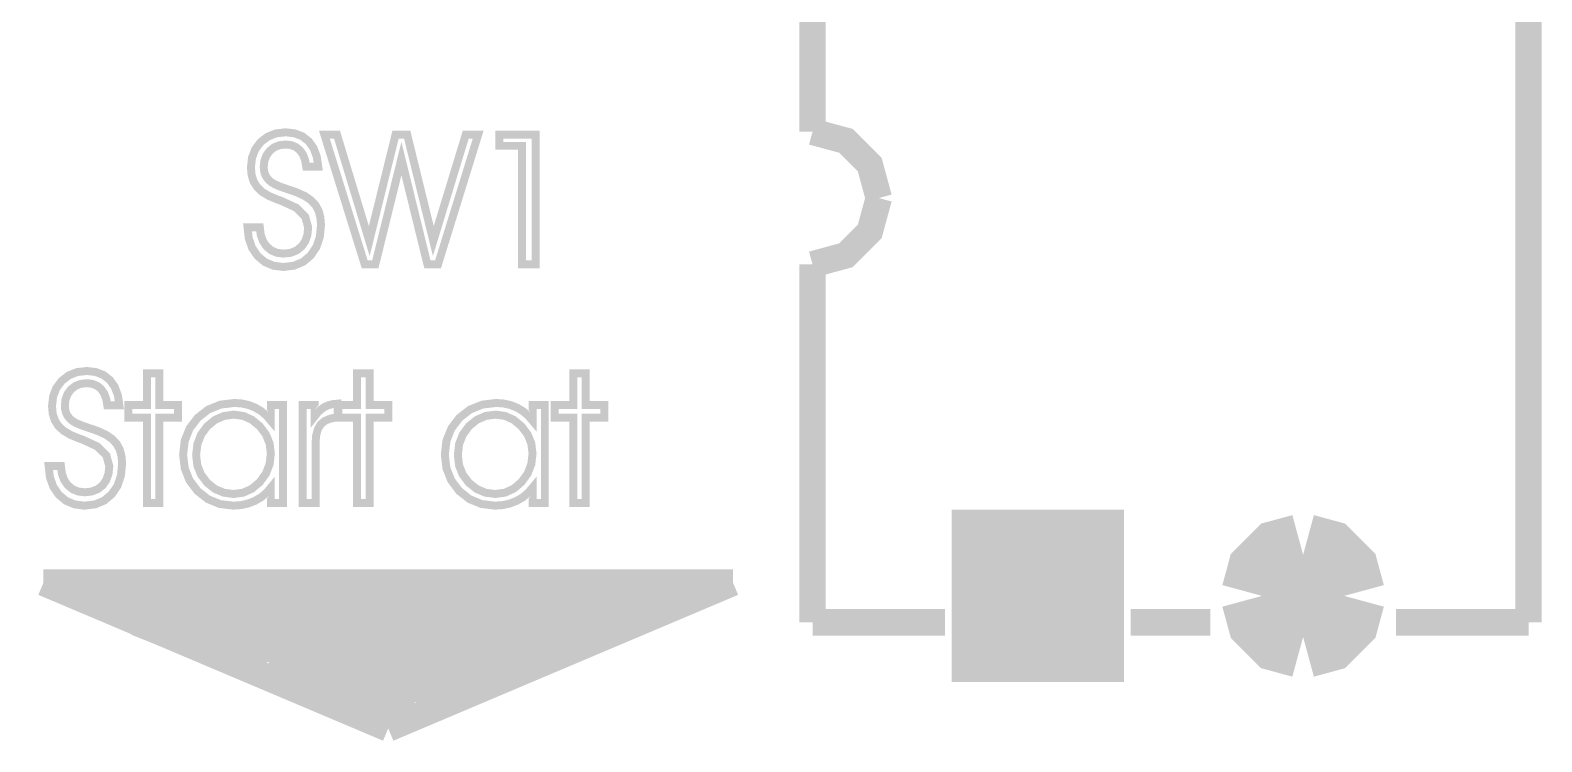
# Model space of a CAD drawing. Extents: x -1.96 to 2.19, y -1.6 to 2.11.
# Drawn here: x 0.142 to 0.712, y -1.022 to -0.753 of the extents above; entities that cross this region are included whole.
import ezdxf

# ---------------------------------------------------------------- set-up
doc = ezdxf.new("R2010")
doc.units = 0
doc.header["$LTSCALE"] = 0.000394
doc.layers.add('ML', color=7, linetype='CONTINUOUS')
doc.layers.add('TO', color=7, linetype='CONTINUOUS')

msp = doc.modelspace()

# ---------------------------------------------------------------- linework, layer by layer
at = {"layer": 'ML', "color": 7, "linetype": 'CONTINUOUS'}
for points, const_width in [([(0.552567, -0.997524), (0.552567, -0.935524), (0.490567, -0.935524), (0.490567, -0.997524), (0.552567, -0.997524)], 0.003), ([(0.621571, -0.951024), (0.61376, -0.953144), (0.608196, -0.958709), (0.606075, -0.96652)], 0.031), ([(0.621571, -0.951024), (0.61376, -0.953144), (0.608196, -0.958709), (0.606075, -0.96652)], 0.031), ([(0.637067, -0.96652), (0.634946, -0.958709), (0.629382, -0.953144), (0.621571, -0.951024)], 0.031), ([(0.637067, -0.96652), (0.634946, -0.958709), (0.629382, -0.953144), (0.621571, -0.951024)], 0.031), ([(0.606071, -0.96652), (0.608193, -0.974332), (0.613759, -0.979898), (0.621571, -0.98202)], 0.031), ([(0.606071, -0.96652), (0.608193, -0.974332), (0.613759, -0.979898), (0.621571, -0.98202)], 0.031), ([(0.621571, -0.98202), (0.629383, -0.979898), (0.634949, -0.974332), (0.637071, -0.96652)], 0.031), ([(0.621571, -0.98202), (0.629383, -0.979898), (0.634949, -0.974332), (0.637071, -0.96652)], 0.031)]:
    msp.add_lwpolyline(points, dxfattribs=dict(at, const_width=const_width))
at = {"layer": 'ML', "color": 7}
msp.add_solid([(0.552567, -0.997524), (0.552567, -0.935524), (0.490567, -0.997524), (0.490567, -0.935524)], dxfattribs=at)
at = {"layer": 'TO', "color": 7, "linetype": 'CONTINUOUS'}
for points, const_width in [([(0.436567, -0.791524), (0.436567, -0.656524)], 0.01), ([(0.706567, -0.976524), (0.706567, -0.656524)], 0.01), ([(0.461567, -0.81652), (0.458146, -0.80392), (0.44917, -0.794945), (0.436571, -0.791524)], 0.01), ([(0.461567, -0.81652), (0.458146, -0.80392), (0.44917, -0.794945), (0.436571, -0.791524)], 0.01), ([(0.223512, -0.827555), (0.228142, -0.827555), (0.228489, -0.830375), (0.229346, -0.832782), (0.230709, -0.834776), (0.232506, -0.836273), (0.234638, -0.83717), (0.237106, -0.837469), (0.239754, -0.837171), (0.242013, -0.83628), (0.243882, -0.834799), (0.245267, -0.832809), (0.2461, -0.830393), (0.246378, -0.827555), (0.245236, -0.823487), (0.24181, -0.820137), (0.236098, -0.817512), (0.235605, -0.817348), (0.235203, -0.817217), (0.234894, -0.817114), (0.231643, -0.815767), (0.229064, -0.814205), (0.227157, -0.812425), (0.225839, -0.810341), (0.225047, -0.807873), (0.224783, -0.80502), (0.225189, -0.801359), (0.226404, -0.79817), (0.228429, -0.795449), (0.231096, -0.793377), (0.234236, -0.792137), (0.23785, -0.791724), (0.241267, -0.792102), (0.244178, -0.793233), (0.246587, -0.795114), (0.248415, -0.797682), (0.249613, -0.800863), (0.250173, -0.804654), (0.245634, -0.804654), (0.245207, -0.802187), (0.244411, -0.800132), (0.243252, -0.798484), (0.241757, -0.797281), (0.239957, -0.796559), (0.23785, -0.796319), (0.235578, -0.796583), (0.233601, -0.797374), (0.231925, -0.798693), (0.230646, -0.800411), (0.229878, -0.802422), (0.229622, -0.80472), (0.229698, -0.805936), (0.229927, -0.807037), (0.230307, -0.808024), (0.230858, -0.808925), (0.231592, -0.809773), (0.232508, -0.810567), (0.233855, -0.811354), (0.235826, -0.812202), (0.238425, -0.81311), (0.239965, -0.813616), (0.24124, -0.814055), (0.242252, -0.814429), (0.245134, -0.815772), (0.247423, -0.817343), (0.249118, -0.819142), (0.250283, -0.821255), (0.250983, -0.823769), (0.251217, -0.826685), (0.250785, -0.831123), (0.249493, -0.834948), (0.247343, -0.838157), (0.244472, -0.840573), (0.241041, -0.842019), (0.237047, -0.8425), (0.233311, -0.842042), (0.230075, -0.84067), (0.227339, -0.838386), (0.225257, -0.835356), (0.223982, -0.831745), (0.223512, -0.827555)], 0.003), ([(0.223512, -0.827555), (0.228142, -0.827555), (0.228489, -0.830375), (0.229346, -0.832782), (0.230709, -0.834776), (0.232506, -0.836273), (0.234638, -0.83717), (0.237106, -0.837469), (0.239754, -0.837171), (0.242013, -0.83628), (0.243882, -0.834799), (0.245267, -0.832809), (0.2461, -0.830393), (0.246378, -0.827555), (0.245236, -0.823487), (0.24181, -0.820137), (0.236098, -0.817512), (0.235605, -0.817348), (0.235203, -0.817217), (0.234894, -0.817114), (0.231643, -0.815767), (0.229064, -0.814205), (0.227157, -0.812425), (0.225839, -0.810341), (0.225047, -0.807873), (0.224783, -0.80502), (0.225189, -0.801359), (0.226404, -0.79817), (0.228429, -0.795449), (0.231096, -0.793377), (0.234236, -0.792137), (0.23785, -0.791724), (0.241267, -0.792102), (0.244178, -0.793233), (0.246587, -0.795114), (0.248415, -0.797682), (0.249613, -0.800863), (0.250173, -0.804654), (0.245634, -0.804654), (0.245207, -0.802187), (0.244411, -0.800132), (0.243252, -0.798484), (0.241757, -0.797281), (0.239957, -0.796559), (0.23785, -0.796319), (0.235578, -0.796583), (0.233601, -0.797374), (0.231925, -0.798693), (0.230646, -0.800411), (0.229878, -0.802422), (0.229622, -0.80472), (0.229698, -0.805936), (0.229927, -0.807037), (0.230307, -0.808024), (0.230858, -0.808925), (0.231592, -0.809773), (0.232508, -0.810567), (0.233855, -0.811354), (0.235826, -0.812202), (0.238425, -0.81311), (0.239965, -0.813616), (0.24124, -0.814055), (0.242252, -0.814429), (0.245134, -0.815772), (0.247423, -0.817343), (0.249118, -0.819142), (0.250283, -0.821255), (0.250983, -0.823769), (0.251217, -0.826685), (0.250785, -0.831123), (0.249493, -0.834948), (0.247343, -0.838157), (0.244472, -0.840573), (0.241041, -0.842019), (0.237047, -0.8425), (0.233311, -0.842042), (0.230075, -0.84067), (0.227339, -0.838386), (0.225257, -0.835356), (0.223982, -0.831745), (0.223512, -0.827555)], 0.003), ([(0.283724, -0.79263), (0.293571, -0.832724), (0.305791, -0.79263), (0.310488, -0.79263), (0.295346, -0.841528), (0.291346, -0.841528), (0.281535, -0.801626), (0.271701, -0.841528), (0.267701, -0.841528), (0.252488, -0.79263), (0.257256, -0.79263), (0.269417, -0.832724), (0.279323, -0.79263), (0.283724, -0.79263)], 0.003), ([(0.283724, -0.79263), (0.293571, -0.832724), (0.305791, -0.79263), (0.310488, -0.79263), (0.295346, -0.841528), (0.291346, -0.841528), (0.281535, -0.801626), (0.271701, -0.841528), (0.267701, -0.841528), (0.252488, -0.79263), (0.257256, -0.79263), (0.269417, -0.832724), (0.279323, -0.79263), (0.283724, -0.79263)], 0.003), ([(0.332142, -0.841528), (0.327039, -0.841528), (0.327039, -0.796823), (0.318512, -0.796823), (0.318512, -0.79263), (0.332142, -0.79263), (0.332142, -0.841528)], 0.003), ([(0.332142, -0.841528), (0.327039, -0.841528), (0.327039, -0.796823), (0.318512, -0.796823), (0.318512, -0.79263), (0.332142, -0.79263), (0.332142, -0.841528)], 0.003), ([(0.436571, -0.841516), (0.44917, -0.838095), (0.458146, -0.829119), (0.461567, -0.81652)], 0.01), ([(0.436571, -0.841516), (0.44917, -0.838095), (0.458146, -0.829119), (0.461567, -0.81652)], 0.01), ([(0.436567, -0.976524), (0.436567, -0.841524)], 0.01), ([(0.148512, -0.917555), (0.153142, -0.917555), (0.153489, -0.920375), (0.154346, -0.922782), (0.155709, -0.924776), (0.157506, -0.926273), (0.159638, -0.92717), (0.162106, -0.927469), (0.164754, -0.927171), (0.167013, -0.92628), (0.168882, -0.924799), (0.170267, -0.922809), (0.1711, -0.920393), (0.171378, -0.917555), (0.170236, -0.913487), (0.16681, -0.910137), (0.161098, -0.907512), (0.160605, -0.907348), (0.160203, -0.907217), (0.159894, -0.907114), (0.156643, -0.905767), (0.154064, -0.904205), (0.152157, -0.902425), (0.150839, -0.900341), (0.150047, -0.897873), (0.149783, -0.89502), (0.150189, -0.891359), (0.151404, -0.88817), (0.153429, -0.885449), (0.156096, -0.883377), (0.159236, -0.882137), (0.16285, -0.881724), (0.166267, -0.882102), (0.169178, -0.883233), (0.171587, -0.885114), (0.173415, -0.887682), (0.174613, -0.890863), (0.175173, -0.894654), (0.170634, -0.894654), (0.170207, -0.892187), (0.169411, -0.890132), (0.168252, -0.888484), (0.166757, -0.887281), (0.164957, -0.886559), (0.16285, -0.886319), (0.160578, -0.886583), (0.158601, -0.887374), (0.156925, -0.888693), (0.155646, -0.890411), (0.154878, -0.892422), (0.154622, -0.89472), (0.154698, -0.895936), (0.154927, -0.897037), (0.155307, -0.898024), (0.155858, -0.898925), (0.156592, -0.899773), (0.157508, -0.900567), (0.158855, -0.901354), (0.160826, -0.902202), (0.163425, -0.90311), (0.164965, -0.903616), (0.16624, -0.904055), (0.167252, -0.904429), (0.170134, -0.905772), (0.172423, -0.907343), (0.174118, -0.909142), (0.175283, -0.911255), (0.175983, -0.913769), (0.176217, -0.916685), (0.175785, -0.921123), (0.174493, -0.924948), (0.172343, -0.928157), (0.169472, -0.930573), (0.166041, -0.932019), (0.162047, -0.9325), (0.158311, -0.932042), (0.155075, -0.93067), (0.152339, -0.928386), (0.150257, -0.925356), (0.148982, -0.921745), (0.148512, -0.917555)], 0.003), ([(0.148512, -0.917555), (0.153142, -0.917555), (0.153489, -0.920375), (0.154346, -0.922782), (0.155709, -0.924776), (0.157506, -0.926273), (0.159638, -0.92717), (0.162106, -0.927469), (0.164754, -0.927171), (0.167013, -0.92628), (0.168882, -0.924799), (0.170267, -0.922809), (0.1711, -0.920393), (0.171378, -0.917555), (0.170236, -0.913487), (0.16681, -0.910137), (0.161098, -0.907512), (0.160605, -0.907348), (0.160203, -0.907217), (0.159894, -0.907114), (0.156643, -0.905767), (0.154064, -0.904205), (0.152157, -0.902425), (0.150839, -0.900341), (0.150047, -0.897873), (0.149783, -0.89502), (0.150189, -0.891359), (0.151404, -0.88817), (0.153429, -0.885449), (0.156096, -0.883377), (0.159236, -0.882137), (0.16285, -0.881724), (0.166267, -0.882102), (0.169178, -0.883233), (0.171587, -0.885114), (0.173415, -0.887682), (0.174613, -0.890863), (0.175173, -0.894654), (0.170634, -0.894654), (0.170207, -0.892187), (0.169411, -0.890132), (0.168252, -0.888484), (0.166757, -0.887281), (0.164957, -0.886559), (0.16285, -0.886319), (0.160578, -0.886583), (0.158601, -0.887374), (0.156925, -0.888693), (0.155646, -0.890411), (0.154878, -0.892422), (0.154622, -0.89472), (0.154698, -0.895936), (0.154927, -0.897037), (0.155307, -0.898024), (0.155858, -0.898925), (0.156592, -0.899773), (0.157508, -0.900567), (0.158855, -0.901354), (0.160826, -0.902202), (0.163425, -0.90311), (0.164965, -0.903616), (0.16624, -0.904055), (0.167252, -0.904429), (0.170134, -0.905772), (0.172423, -0.907343), (0.174118, -0.909142), (0.175283, -0.911255), (0.175983, -0.913769), (0.176217, -0.916685), (0.175785, -0.921123), (0.174493, -0.924948), (0.172343, -0.928157), (0.169472, -0.930573), (0.166041, -0.932019), (0.162047, -0.9325), (0.158311, -0.932042), (0.155075, -0.93067), (0.152339, -0.928386), (0.150257, -0.925356), (0.148982, -0.921745), (0.148512, -0.917555)], 0.003), ([(0.185547, -0.931528), (0.185547, -0.89935), (0.178531, -0.89935), (0.178531, -0.894583), (0.185547, -0.894583), (0.185547, -0.88263), (0.19028, -0.88263), (0.19028, -0.894583), (0.197295, -0.894583), (0.197295, -0.89935), (0.19028, -0.89935), (0.19028, -0.931528), (0.185547, -0.931528)], 0.003), ([(0.185547, -0.931528), (0.185547, -0.89935), (0.178531, -0.89935), (0.178531, -0.894583), (0.185547, -0.894583), (0.185547, -0.88263), (0.19028, -0.88263), (0.19028, -0.894583), (0.197295, -0.894583), (0.197295, -0.89935), (0.19028, -0.89935), (0.19028, -0.931528), (0.185547, -0.931528)], 0.003), ([(0.264835, -0.931528), (0.264835, -0.89935), (0.257819, -0.89935), (0.257819, -0.894583), (0.264835, -0.894583), (0.264835, -0.88263), (0.269567, -0.88263), (0.269567, -0.894583), (0.276583, -0.894583), (0.276583, -0.89935), (0.269567, -0.89935), (0.269567, -0.931528), (0.264835, -0.931528)], 0.003), ([(0.264835, -0.931528), (0.264835, -0.89935), (0.257819, -0.89935), (0.257819, -0.894583), (0.264835, -0.894583), (0.264835, -0.88263), (0.269567, -0.88263), (0.269567, -0.894583), (0.276583, -0.894583), (0.276583, -0.89935), (0.269567, -0.89935), (0.269567, -0.931528), (0.264835, -0.931528)], 0.003), ([(0.346335, -0.931528), (0.346335, -0.89935), (0.339319, -0.89935), (0.339319, -0.894583), (0.346335, -0.894583), (0.346335, -0.88263), (0.351067, -0.88263), (0.351067, -0.894583), (0.358083, -0.894583), (0.358083, -0.89935), (0.351067, -0.89935), (0.351067, -0.931528), (0.346335, -0.931528)], 0.003), ([(0.346335, -0.931528), (0.346335, -0.89935), (0.339319, -0.89935), (0.339319, -0.894583), (0.346335, -0.894583), (0.346335, -0.88263), (0.351067, -0.88263), (0.351067, -0.894583), (0.358083, -0.894583), (0.358083, -0.89935), (0.351067, -0.89935), (0.351067, -0.931528), (0.346335, -0.931528)], 0.003), ([(0.232303, -0.925681), (0.230652, -0.927658), (0.228654, -0.929326), (0.226307, -0.930689), (0.223722, -0.931694), (0.221005, -0.932298), (0.218157, -0.9325), (0.213047, -0.931882), (0.208536, -0.930029), (0.20463, -0.926941), (0.201623, -0.922949), (0.199821, -0.918375), (0.19922, -0.91322), (0.199836, -0.907998), (0.201679, -0.903376), (0.204748, -0.89935), (0.208736, -0.896256), (0.213344, -0.894399), (0.218571, -0.89378), (0.221334, -0.893971), (0.223938, -0.894548), (0.226386, -0.895512), (0.228626, -0.896837), (0.230598, -0.8985), (0.232303, -0.9005), (0.232303, -0.894583), (0.236933, -0.894583), (0.236933, -0.931528), (0.232303, -0.931528), (0.232303, -0.925681)], 0.003), ([(0.232303, -0.925681), (0.230652, -0.927658), (0.228654, -0.929326), (0.226307, -0.930689), (0.223722, -0.931694), (0.221005, -0.932298), (0.218157, -0.9325), (0.213047, -0.931882), (0.208536, -0.930029), (0.20463, -0.926941), (0.201623, -0.922949), (0.199821, -0.918375), (0.19922, -0.91322), (0.199836, -0.907998), (0.201679, -0.903376), (0.204748, -0.89935), (0.208736, -0.896256), (0.213344, -0.894399), (0.218571, -0.89378), (0.221334, -0.893971), (0.223938, -0.894548), (0.226386, -0.895512), (0.228626, -0.896837), (0.230598, -0.8985), (0.232303, -0.9005), (0.232303, -0.894583), (0.236933, -0.894583), (0.236933, -0.931528), (0.232303, -0.931528), (0.232303, -0.925681)], 0.003), ([(0.249154, -0.931528), (0.24435, -0.931528), (0.24435, -0.894583), (0.248823, -0.894583), (0.248823, -0.898846), (0.250018, -0.897356), (0.251287, -0.896158), (0.252626, -0.895248), (0.254087, -0.89461), (0.255695, -0.894209), (0.257453, -0.894043), (0.257488, -0.899181), (0.25479, -0.899654), (0.252657, -0.900545), (0.251091, -0.90185), (0.250013, -0.903677), (0.249368, -0.906134), (0.249154, -0.90922), (0.249154, -0.931528)], 0.003), ([(0.249154, -0.931528), (0.24435, -0.931528), (0.24435, -0.894583), (0.248823, -0.894583), (0.248823, -0.898846), (0.250018, -0.897356), (0.251287, -0.896158), (0.252626, -0.895248), (0.254087, -0.89461), (0.255695, -0.894209), (0.257453, -0.894043), (0.257488, -0.899181), (0.25479, -0.899654), (0.252657, -0.900545), (0.251091, -0.90185), (0.250013, -0.903677), (0.249368, -0.906134), (0.249154, -0.90922), (0.249154, -0.931528)], 0.003), ([(0.330996, -0.925681), (0.329344, -0.927658), (0.327347, -0.929326), (0.325, -0.930689), (0.322415, -0.931694), (0.319698, -0.932298), (0.31685, -0.9325), (0.31174, -0.931882), (0.307229, -0.930029), (0.303323, -0.926941), (0.300316, -0.922949), (0.298514, -0.918375), (0.297913, -0.91322), (0.298528, -0.907998), (0.300372, -0.903376), (0.303441, -0.89935), (0.307429, -0.896256), (0.312037, -0.894399), (0.317264, -0.89378), (0.320027, -0.893971), (0.322631, -0.894548), (0.325079, -0.895512), (0.327319, -0.896837), (0.329291, -0.8985), (0.330996, -0.9005), (0.330996, -0.894583), (0.335626, -0.894583), (0.335626, -0.931528), (0.330996, -0.931528), (0.330996, -0.925681)], 0.003), ([(0.330996, -0.925681), (0.329344, -0.927658), (0.327347, -0.929326), (0.325, -0.930689), (0.322415, -0.931694), (0.319698, -0.932298), (0.31685, -0.9325), (0.31174, -0.931882), (0.307229, -0.930029), (0.303323, -0.926941), (0.300316, -0.922949), (0.298514, -0.918375), (0.297913, -0.91322), (0.298528, -0.907998), (0.300372, -0.903376), (0.303441, -0.89935), (0.307429, -0.896256), (0.312037, -0.894399), (0.317264, -0.89378), (0.320027, -0.893971), (0.322631, -0.894548), (0.325079, -0.895512), (0.327319, -0.896837), (0.329291, -0.8985), (0.330996, -0.9005), (0.330996, -0.894583), (0.335626, -0.894583), (0.335626, -0.931528), (0.330996, -0.931528), (0.330996, -0.925681)], 0.003), ([(0.232303, -0.912819), (0.231837, -0.909068), (0.230438, -0.90565), (0.228106, -0.902563), (0.225166, -0.900127), (0.22194, -0.898667), (0.218433, -0.898181), (0.214666, -0.898667), (0.211293, -0.900127), (0.208311, -0.902563), (0.205989, -0.905718), (0.204592, -0.90934), (0.204126, -0.913429), (0.204589, -0.917329), (0.205977, -0.920802), (0.208287, -0.923846), (0.211249, -0.926207), (0.214585, -0.927625), (0.218295, -0.928098), (0.221894, -0.927602), (0.22517, -0.92611), (0.228118, -0.923618), (0.230442, -0.920424), (0.231838, -0.916824), (0.232303, -0.912819)], 0.003), ([(0.232303, -0.912819), (0.231837, -0.909068), (0.230438, -0.90565), (0.228106, -0.902563), (0.225166, -0.900127), (0.22194, -0.898667), (0.218433, -0.898181), (0.214666, -0.898667), (0.211293, -0.900127), (0.208311, -0.902563), (0.205989, -0.905718), (0.204592, -0.90934), (0.204126, -0.913429), (0.204589, -0.917329), (0.205977, -0.920802), (0.208287, -0.923846), (0.211249, -0.926207), (0.214585, -0.927625), (0.218295, -0.928098), (0.221894, -0.927602), (0.22517, -0.92611), (0.228118, -0.923618), (0.230442, -0.920424), (0.231838, -0.916824), (0.232303, -0.912819)], 0.003), ([(0.330996, -0.912819), (0.33053, -0.909068), (0.329131, -0.90565), (0.326799, -0.902563), (0.323859, -0.900127), (0.320633, -0.898667), (0.317126, -0.898181), (0.313359, -0.898667), (0.309986, -0.900127), (0.307004, -0.902563), (0.304682, -0.905718), (0.303285, -0.90934), (0.302819, -0.913429), (0.303282, -0.917329), (0.30467, -0.920802), (0.30698, -0.923846), (0.309942, -0.926207), (0.313278, -0.927625), (0.316988, -0.928098), (0.320587, -0.927602), (0.323863, -0.92611), (0.326811, -0.923618), (0.329135, -0.920424), (0.33053, -0.916824), (0.330996, -0.912819)], 0.003), ([(0.330996, -0.912819), (0.33053, -0.909068), (0.329131, -0.90565), (0.326799, -0.902563), (0.323859, -0.900127), (0.320633, -0.898667), (0.317126, -0.898181), (0.313359, -0.898667), (0.309986, -0.900127), (0.307004, -0.902563), (0.304682, -0.905718), (0.303285, -0.90934), (0.302819, -0.913429), (0.303282, -0.917329), (0.30467, -0.920802), (0.30698, -0.923846), (0.309942, -0.926207), (0.313278, -0.927625), (0.316988, -0.928098), (0.320587, -0.927602), (0.323863, -0.92611), (0.326811, -0.923618), (0.329135, -0.920424), (0.33053, -0.916824), (0.330996, -0.912819)], 0.003), ([(0.146567, -0.961524), (0.276567, -1.016524)], 0.01), ([(0.146567, -0.961524), (0.406567, -0.961524)], 0.01), ([(0.146567, -0.961524), (0.176567, -0.971524)], 0.01), ([(0.276567, -1.016524), (0.406567, -0.961524)], 0.01), ([(0.171567, -0.971524), (0.376567, -0.971524)], 0.01), ([(0.176567, -0.971524), (0.381567, -0.971524)], 0.01), ([(0.181567, -0.976524), (0.206567, -0.986524)], 0.01), ([(0.186567, -0.976524), (0.366567, -0.976524)], 0.01), ([(0.186567, -0.976524), (0.371567, -0.976524)], 0.01), ([(0.216567, -0.986524), (0.216567, -0.976524)], 0.01), ([(0.276567, -1.016524), (0.276567, -0.976524)], 0.01), ([(0.346567, -0.981524), (0.371567, -0.976524)], 0.01), ([(0.436567, -0.976524), (0.486567, -0.976524)], 0.01), ([(0.556567, -0.976524), (0.586567, -0.976524)], 0.01), ([(0.656567, -0.976524), (0.706567, -0.976524)], 0.01), ([(0.206567, -0.986524), (0.346567, -0.981524)], 0.01), ([(0.226567, -0.991524), (0.226567, -0.986524)], 0.01), ([(0.236567, -0.996524), (0.236567, -0.986524)], 0.01), ([(0.246567, -1.001524), (0.246567, -0.986524)], 0.01), ([(0.256567, -1.001524), (0.256567, -0.986524)], 0.01), ([(0.266567, -1.006524), (0.266567, -0.986524)], 0.01), ([(0.286567, -1.006524), (0.286567, -0.986524)], 0.01), ([(0.296567, -1.006524), (0.296567, -0.986524)], 0.01), ([(0.306567, -1.001524), (0.306567, -0.986524)], 0.01), ([(0.316567, -0.996524), (0.316567, -0.986524)], 0.01), ([(0.316567, -0.991524), (0.326567, -0.986524)], 0.01), ([(0.316567, -0.991524), (0.336567, -0.986524)], 0.01), ([(0.311567, -1.001524), (0.316567, -0.996524)], 0.01), ([(0.316567, -0.996524), (0.316567, -0.991524)], 0.01), ([(0.241567, -1.001524), (0.256567, -1.001524)], 0.01), ([(0.256567, -1.001524), (0.261567, -1.006524)], 0.01), ([(0.306567, -1.001524), (0.311567, -1.001524)], 0.01), ([(0.261567, -1.006524), (0.276567, -1.006524)], 0.01), ([(0.276567, -1.006524), (0.286567, -1.006524)], 0.01)]:
    msp.add_lwpolyline(points, dxfattribs=dict(at, const_width=const_width))

doc.saveas('drawing.dxf')
